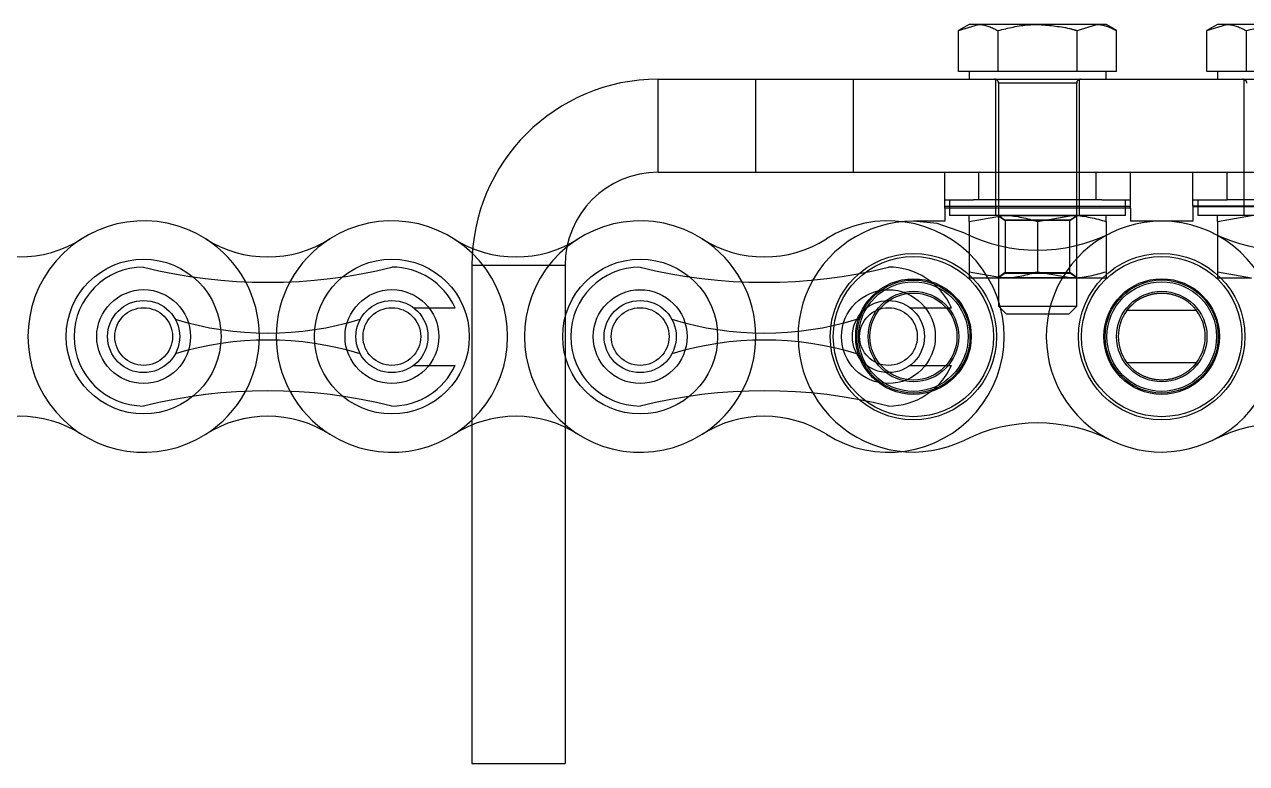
# Model space of a CAD drawing. Header units: metres. Extents: x 0 to 63075, y 0 to 44550.
# Drawn here: x 39099.1 to 39161.6, y 35213.3 to 35251.1 of the extents above; entities that cross this region are included whole.
import ezdxf

# ---------------------------------------------------------------- set-up
doc = ezdxf.new("R2010")
doc.units = ezdxf.units.M
doc.header["$LTSCALE"] = 75
doc.linetypes.add('HIDDEN2', pattern=[4.7625, 3.175, -1.5875])
doc.layers.add('SDM', color=7, linetype='Continuous')
doc.layers.add('ST1', color=7, linetype='HIDDEN2')

# ---------------------------------------------------------------- blocks, each defined once
blk = doc.blocks.new('A$Cf5e9a517')
at = {"layer": 'ST1'}
for p, q in [((2984.624, 1684.84), (2985.634, 1685.152)), ((2985.165, 1685.152), (2984.624, 1684.84)), ((2985.634, 1685.152), (2985.165, 1685.152)), ((2988.665, 1685.152), (2985.634, 1685.152)), ((2991.696, 1685.152), (2988.665, 1685.152)), ((2990.686, 1684.84), (2991.696, 1685.152)), ((2992.165, 1685.152), (2991.696, 1685.152)), ((2992.706, 1684.84), (2992.165, 1685.152)), ((2997.324, 1684.84), (2998.334, 1685.152)), ((2997.865, 1685.152), (2997.324, 1684.84)), ((2998.334, 1685.152), (2997.865, 1685.152)), ((3001.365, 1685.152), (2998.334, 1685.152)), ((2984.624, 1682.752), (2984.624, 1684.84)), ((2986.644, 1682.752), (2986.644, 1684.84)), ((2990.686, 1682.752), (2990.686, 1684.84)), ((2992.706, 1682.752), (2992.706, 1684.84)), ((2997.324, 1682.752), (2997.324, 1684.84)), ((2999.344, 1682.752), (2999.344, 1684.84)), ((2985.634, 1682.752), (2984.624, 1682.752)), ((2985.165, 1682.752), (2985.165, 1682.352)), ((2986.644, 1682.752), (2985.634, 1682.752)), ((2988.665, 1682.752), (2986.644, 1682.752)), ((2990.686, 1682.752), (2988.665, 1682.752)), ((2991.696, 1682.752), (2990.686, 1682.752)), ((2992.706, 1682.752), (2991.696, 1682.752)), ((2992.165, 1682.352), (2992.165, 1682.752)), ((2998.334, 1682.752), (2997.324, 1682.752)), ((2997.865, 1682.752), (2997.865, 1682.352)), ((2999.344, 1682.752), (2998.334, 1682.752)), ((3001.365, 1682.752), (2999.344, 1682.752)), ((2969.255, 1677.59), (2969.255, 1682.352)), ((2969.255, 1682.352), (2974.255, 1682.352)), ((2974.255, 1677.59), (2974.255, 1682.352)), ((2974.255, 1682.352), (2979.255, 1682.352)), ((2979.255, 1682.352), (3086.975, 1682.352)), ((2979.255, 1677.59), (2979.255, 1682.352)), ((2986.515, 1682.352), (2986.515, 1677.59)), ((2990.665, 1682.152), (2986.665, 1682.152)), ((2986.665, 1682.152), (2986.665, 1670.742)), ((2990.665, 1670.742), (2990.665, 1682.152)), ((2990.815, 1677.59), (2990.815, 1682.352)), ((2999.215, 1682.352), (2999.215, 1677.59)), ((2969.255, 1677.59), (2974.255, 1677.59)), ((2974.255, 1677.59), (2979.255, 1677.59)), ((2979.255, 1677.59), (3086.975, 1677.59)), ((2983.915, 1676.19), (2983.915, 1677.59)), ((2985.665, 1676.19), (2985.665, 1677.59)), ((2986.515, 1677.59), (2986.515, 1676.19)), ((2990.815, 1676.19), (2990.815, 1677.59)), ((2991.665, 1676.19), (2991.665, 1677.59)), ((2993.415, 1676.19), (2993.415, 1677.59)), ((2996.615, 1676.19), (2996.615, 1677.59)), ((2998.365, 1676.19), (2998.365, 1677.59)), ((2999.215, 1677.59), (2999.215, 1676.19)), ((2983.915, 1676.19), (2985.381, 1676.19)), ((2983.915, 1675.752), (2983.915, 1676.19)), ((2984.165, 1676.19), (2984.165, 1675.39)), ((2991.949, 1676.19), (2985.381, 1676.19)), ((2986.515, 1676.19), (2986.515, 1675.39)), ((2990.815, 1675.39), (2990.815, 1676.19)), ((2991.949, 1676.19), (2993.415, 1676.19)), ((2993.165, 1675.39), (2993.165, 1676.19)), ((2993.415, 1675.752), (2993.415, 1676.19)), ((2996.615, 1676.19), (2998.365, 1676.19)), ((2996.615, 1675.877), (2996.615, 1676.19)), ((2996.865, 1676.19), (2996.865, 1675.39)), ((3004.365, 1676.19), (2998.365, 1676.19)), ((2999.215, 1676.19), (2999.215, 1675.39)), ((2993.415, 1675.84), (2983.915, 1675.84)), ((2993.415, 1675.752), (2983.915, 1675.752)), ((2983.915, 1675.752), (2983.915, 1675.095)), ((2993.415, 1675.752), (2993.415, 1675.095)), ((2996.615, 1675.877), (3006.115, 1675.877)), ((2996.615, 1675.877), (2996.615, 1675.095)), ((2996.615, 1675.84), (3006.115, 1675.84)), ((2983.915, 1675.095), (2982.315, 1675.095)), ((2993.165, 1675.39), (2984.165, 1675.39)), ((2985.165, 1675.077), (2986.915, 1675.39)), ((2985.165, 1675.077), (2985.165, 1672.503)), ((2986.665, 1675.39), (2987.015, 1675.145)), ((2986.665, 1675.39), (2986.665, 1675.365)), ((2990.665, 1675.365), (2986.665, 1675.365)), ((2986.665, 1675.365), (2987.015, 1675.12)), ((2990.315, 1675.145), (2987.015, 1675.145)), ((2987.015, 1675.145), (2987.015, 1675.12)), ((2990.315, 1675.12), (2987.015, 1675.12)), ((2987.015, 1675.12), (2987.015, 1672.435)), ((2988.665, 1675.077), (2990.415, 1675.39)), ((2988.665, 1675.077), (2988.665, 1672.503)), ((2990.315, 1675.145), (2990.665, 1675.39)), ((2990.315, 1675.12), (2990.665, 1675.365)), ((2990.315, 1675.12), (2990.315, 1675.145)), ((2990.315, 1672.435), (2990.315, 1675.12)), ((2990.665, 1675.365), (2990.665, 1675.39)), ((2992.165, 1675.077), (2992.165, 1672.503)), ((2995.015, 1675.095), (2993.415, 1675.095)), ((2996.615, 1675.095), (2995.015, 1675.095)), ((3005.865, 1675.39), (2996.865, 1675.39)), ((2997.865, 1675.077), (2999.615, 1675.39)), ((2997.865, 1675.077), (2997.865, 1672.503)), ((2964.492, 1672.827), (2959.73, 1672.827)), ((2959.73, 1672.827), (2959.73, 1647.352)), ((2964.492, 1672.827), (2964.492, 1647.352)), ((2985.165, 1672.503), (2986.915, 1672.19)), ((2987.015, 1672.46), (2986.665, 1672.215)), ((2987.015, 1672.435), (2986.665, 1672.19)), ((2987.015, 1672.46), (2990.315, 1672.46)), ((2987.015, 1672.435), (2990.315, 1672.435)), ((2988.665, 1672.503), (2990.415, 1672.19)), ((2990.665, 1672.215), (2990.315, 1672.46)), ((2990.665, 1672.19), (2990.315, 1672.435)), ((2997.865, 1672.503), (2999.615, 1672.19)), ((2985.165, 1672.19), (2986.915, 1672.19)), ((2986.665, 1672.215), (2990.665, 1672.215)), ((2986.915, 1672.19), (2990.415, 1672.19)), ((2990.415, 1672.19), (2992.165, 1672.19)), ((2997.865, 1672.19), (2999.615, 1672.19)), ((2956.742, 1670.666), (2958.866, 1670.666)), ((2982.142, 1670.666), (2984.266, 1670.666)), ((2986.665, 1670.742), (2990.665, 1670.742)), ((2986.665, 1670.742), (2987.055, 1670.352)), ((2990.275, 1670.352), (2990.665, 1670.742)), ((2996.795, 1670.525), (2993.235, 1670.525)), ((2987.055, 1670.352), (2990.275, 1670.352)), ((2956.742, 1667.714), (2958.866, 1667.714)), ((2982.142, 1667.714), (2984.266, 1667.714)), ((2996.795, 1667.855), (2993.235, 1667.855)), ((2993.325, 1667.743), (2993.235, 1667.855)), ((2996.795, 1667.855), (2996.621, 1667.65)), ((2959.73, 1647.352), (2964.492, 1647.352))]:
    blk.add_line(p, q, dxfattribs=at)
at = {"layer": 'ST1', "flags": 128}
for points in [[(2984.937, 1674.481), (2983.524, 1674.97), (2982.315, 1675.095)], [(2993.235, 1670.525), (2993.442, 1670.763), (2993.552, 1670.866)]]:
    blk.add_lwpolyline(points, dxfattribs=at)
at = {"layer": 'ST1'}
for centre, radius in [((2942.935, 1669.19), 3.96), ((2955.635, 1669.19), 3.96), ((2968.335, 1669.19), 3.96), ((2982.315, 1669.19), 4.255), ((2982.315, 1669.19), 4.1), ((2982.315, 1669.19), 4.1), ((2982.315, 1669.19), 4.1), ((2982.315, 1669.19), 4.1), ((2995.015, 1669.19), 4.255), ((2995.015, 1669.19), 4.1), ((2995.015, 1669.19), 4.1), ((2995.015, 1669.19), 4.1), ((2995.015, 1669.19), 4.1), ((2982.315, 1669.19), 2.955), ((2982.315, 1669.19), 2.892), ((2982.315, 1669.19), 2.803), ((2995.015, 1669.19), 2.955), ((2995.015, 1669.19), 2.893), ((2995.015, 1669.19), 2.804), ((2942.935, 1669.19), 2.399), ((2955.635, 1669.19), 2.399), ((2968.335, 1669.19), 2.398), ((2981.035, 1669.19), 2.398), ((2982.315, 1669.19), 2.314), ((2982.315, 1669.19), 2.225), ((2995.015, 1669.19), 2.314), ((2942.935, 1669.19), 1.845), ((2942.935, 1669.19), 1.476), ((2955.635, 1669.19), 1.845), ((2955.635, 1669.19), 1.476), ((2968.335, 1669.19), 1.845), ((2968.335, 1669.19), 1.476), ((2981.035, 1669.19), 1.845), ((2981.035, 1669.19), 1.476)]:
    blk.add_circle(centre, radius, dxfattribs=at)
for centre, radius, start, end in [((2969.255, 1672.827), 9.525, 90, 180), ((2986.465, 1682.152), 0.2, 0, 90), ((2990.865, 1682.152), 0.2, 90, 180), ((2999.165, 1682.152), 0.2, 0, 90), ((2969.255, 1672.827), 4.763, 90, 180), ((2942.935, 1669.19), 5.92, 57.56669, 302.43331), ((2955.635, 1669.19), 5.92, 237.56669, 122.43331), ((2968.335, 1669.19), 5.92, 57.56669, 302.43331), ((2982.315, 1669.19), 5.905, 90, 296.35916), ((2981.035, 1669.19), 5.92, 237.56669, 122.43331), ((2995.015, 1669.19), 5.905, 90, 296.35916), ((2995.015, 1669.19), 5.905, 296.35916, 90), ((2988.665, 1682.005), 8.397, 243.64084, 296.35916), ((3001.365, 1682.005), 8.397, 243.64084, 296.35916), ((2936.585, 1679.183), 5.92, 237.56669, 302.43331), ((2949.285, 1679.183), 5.92, 237.56669, 302.43331), ((2942.935, 1669.19), 5.92, 302.43326, 57.56674), ((2955.635, 1669.19), 5.92, 122.43326, 237.56674), ((2961.985, 1679.183), 5.92, 237.56669, 302.43331), ((2974.685, 1679.183), 5.92, 237.56669, 302.43331), ((2968.335, 1669.19), 5.92, 302.43326, 57.56674), ((2942.935, 1669.19), 3.552, 90, 270), ((2949.285, 1698.287), 26.322, 256.04015, 283.95985), ((2955.635, 1669.19), 3.552, 24.55336, 90), ((2968.335, 1669.19), 3.552, 90, 270), ((2974.685, 1698.287), 26.322, 256.04015, 283.95985), ((2981.035, 1669.19), 3.552, 24.55336, 90), ((2995.015, 1669.19), 2.225, 143.1301, 216.8699), ((2995.015, 1669.19), 2.225, 323.1301, 36.8699), ((2949.285, 1685.542), 16.175, 252.993, 287.007), ((2974.685, 1685.542), 16.175, 252.993, 287.007), ((2949.285, 1652.838), 16.175, 72.993, 107.007), ((2974.685, 1652.838), 16.175, 72.993, 107.007), ((2955.635, 1669.19), 3.552, 270, 335.44664), ((2981.035, 1669.19), 3.552, 270, 335.44664), ((2949.285, 1640.093), 26.322, 76.04015, 103.95985), ((2974.685, 1640.093), 26.322, 76.04015, 103.95985), ((2936.585, 1659.197), 5.92, 57.56669, 122.43331), ((2949.285, 1659.197), 5.92, 57.56669, 122.43331), ((2961.985, 1659.197), 5.92, 57.56669, 122.43331), ((2974.685, 1659.197), 5.92, 57.56669, 122.43331), ((2988.665, 1656.375), 8.397, 63.64084, 116.35916), ((3001.365, 1656.375), 8.397, 63.64084, 116.35916)]:
    blk.add_arc(centre, radius, start, end, dxfattribs=at)
for points, knots in [([(2985.634, 1685.152), (2985.658, 1685.152), (2985.999, 1685.148), (2986.333, 1684.988), (2986.644, 1684.84)], [0, 0, 0, 0, 0.070174, 1, 1, 1, 1]), ([(2986.644, 1684.84), (2987.163, 1684.969), (2987.83, 1685.135), (2988.513, 1685.149), (2988.665, 1685.152)], [0, 0, 0, 0, 0.778131, 1, 1, 1, 1]), ([(2988.665, 1685.152), (2989.213, 1685.112), (2989.898, 1685.061), (2990.555, 1684.877), (2990.686, 1684.84)], [0, 0, 0, 0, 0.801725, 1, 1, 1, 1]), ([(2991.696, 1685.152), (2991.72, 1685.152), (2992.061, 1685.148), (2992.396, 1684.988), (2992.706, 1684.84)], [0, 0, 0, 0, 0.070174, 1, 1, 1, 1]), ([(2998.334, 1685.152), (2998.358, 1685.152), (2998.699, 1685.148), (2999.033, 1684.988), (2999.344, 1684.84)], [0, 0, 0, 0, 0.070174, 1, 1, 1, 1]), ([(2999.344, 1684.84), (2999.863, 1684.969), (3000.53, 1685.135), (3001.213, 1685.149), (3001.365, 1685.152)], [0, 0, 0, 0, 0.778131, 1, 1, 1, 1]), ([(2985.165, 1675.077), (2985.165, 1675.125), (2985.165, 1675.308), (2985.165, 1675.355), (2985.165, 1675.39)], [0, 0, 0, 0, 0.257551, 1, 1, 1, 1]), ([(2986.915, 1675.39), (2986.956, 1675.39), (2987.547, 1675.385), (2988.127, 1675.226), (2988.665, 1675.077)], [0, 0, 0, 0, 0.070174, 1, 1, 1, 1]), ([(2990.415, 1675.39), (2990.456, 1675.39), (2991.047, 1675.385), (2991.627, 1675.226), (2992.165, 1675.077)], [0, 0, 0, 0, 0.070174, 1, 1, 1, 1]), ([(2992.165, 1675.077), (2992.165, 1675.125), (2992.165, 1675.308), (2992.165, 1675.355), (2992.165, 1675.39)], [0, 0, 0, 0, 0.257551, 1, 1, 1, 1]), ([(2997.865, 1675.077), (2997.865, 1675.125), (2997.865, 1675.308), (2997.865, 1675.355), (2997.865, 1675.39)], [0, 0, 0, 0, 0.257551, 1, 1, 1, 1]), ([(2985.165, 1672.503), (2985.165, 1672.455), (2985.165, 1672.272), (2985.165, 1672.225), (2985.165, 1672.19)], [0, 0, 0, 0, 0.257551, 1, 1, 1, 1]), ([(2986.915, 1672.19), (2986.956, 1672.19), (2987.547, 1672.195), (2988.127, 1672.354), (2988.665, 1672.503)], [0, 0, 0, 0, 0.070174, 1, 1, 1, 1]), ([(2990.415, 1672.19), (2990.456, 1672.19), (2991.047, 1672.195), (2991.627, 1672.354), (2992.165, 1672.503)], [0, 0, 0, 0, 0.070174, 1, 1, 1, 1]), ([(2992.165, 1672.503), (2992.165, 1672.455), (2992.165, 1672.272), (2992.165, 1672.225), (2992.165, 1672.19)], [0, 0, 0, 0, 0.257551, 1, 1, 1, 1]), ([(2997.865, 1672.503), (2997.865, 1672.455), (2997.865, 1672.272), (2997.865, 1672.225), (2997.865, 1672.19)], [0, 0, 0, 0, 0.257551, 1, 1, 1, 1]), ([(2993.235, 1670.525), (2993.346, 1670.655), (2993.566, 1670.911), (2994.005, 1671.194), (2994.495, 1671.374), (2995.015, 1671.435), (2995.535, 1671.374), (2996.025, 1671.194), (2996.464, 1670.911), (2996.684, 1670.655), (2996.795, 1670.525)], [0, 0, 0, 0, 0.130043, 0.255982, 0.379107, 0.5, 0.620893, 0.744018, 0.869957, 1, 1, 1, 1]), ([(2996.795, 1667.855), (2996.684, 1667.725), (2996.464, 1667.469), (2996.025, 1667.186), (2995.535, 1667.006), (2995.015, 1666.945), (2994.495, 1667.006), (2994.005, 1667.186), (2993.566, 1667.469), (2993.346, 1667.725), (2993.235, 1667.855)], [0, 0, 0, 0, 0.130043, 0.255982, 0.379107, 0.5, 0.620893, 0.744018, 0.869957, 1, 1, 1, 1])]:
    blk.add_open_spline(points, degree=3, knots=knots, dxfattribs=at)

msp = doc.modelspace()

# ---------------------------------------------------------------- block references
at = {"layer": 'SDM'}
msp.add_blockref('A$Cf5e9a517', (36162.252, 33565.919), dxfattribs=at)

doc.saveas('drawing.dxf')
